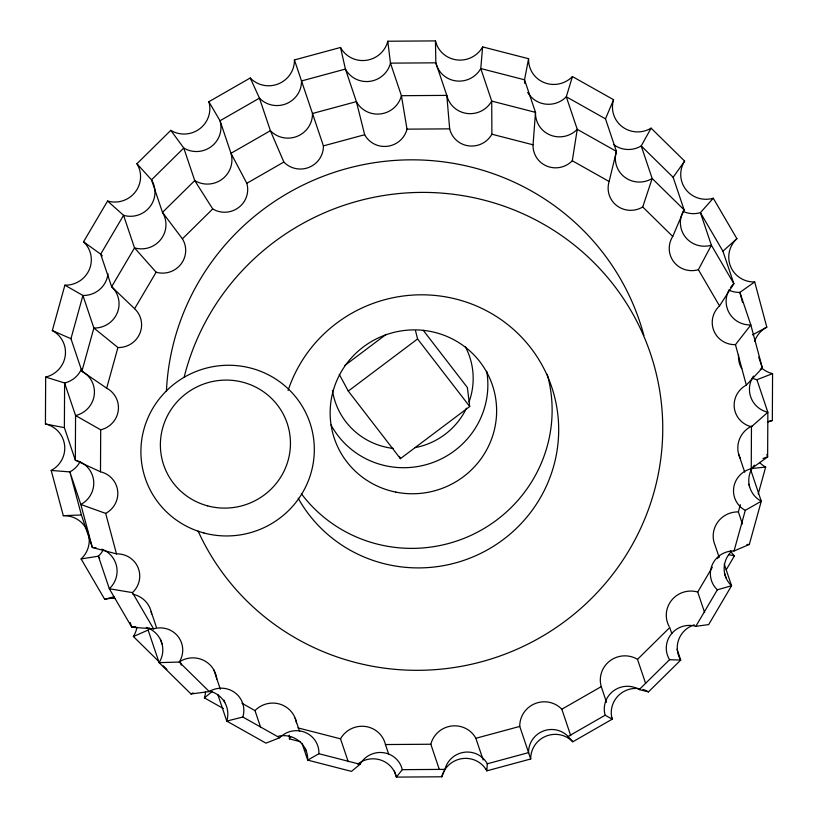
<?xml version="1.0" encoding="UTF-8"?>
<svg xmlns="http://www.w3.org/2000/svg" width="818" height="818" viewBox="0 0 818 818"><rect width="100%" height="100%" fill="white"/><g stroke="black" fill="none" stroke-linecap="round" stroke-linejoin="round"><path stroke-width="1.23" d="M114.878 598.479A25.552 25.051 -18.6 0 0 104.735 599.389L81.115 558.939A25.552 25.051 -18.6 0 0 63.303 515.667L51.197 470.442A25.552 25.051 -18.6 0 0 45.43 423.969L45.665 377.067A25.552 25.051 -18.6 0 0 52.332 330.564L64.888 285.175A25.552 25.051 -18.6 0 0 83.538 241.811L107.567 201.034A25.552 25.051 -18.6 0 0 136.923 163.764L170.788 130.359A25.552 25.051 -18.6 0 0 208.856 101.718L250.247 77.986A25.552 25.051 -18.6 0 0 294.429 59.929L340.523 47.475A25.552 25.051 -18.6 0 0 387.804 41.227L435.462 40.9A25.552 25.051 -18.6 0 0 482.63 46.902L528.592 58.722A25.552 25.051 -18.6 0 0 572.436 76.555L613.582 99.714A25.552 25.051 -18.6 0 0 651.097 128.16L684.625 161.095A25.552 25.051 -18.6 0 0 713.265 198.222L736.885 238.672A25.552 25.051 -18.6 0 0 754.697 281.944L766.803 327.159A25.552 25.051 -18.6 0 0 754.605 341.362M116.493 553.878L105.665 513.397A22.873 22.423 -18.6 0 0 100.491 471.792L100.706 429.808A22.873 22.423 -18.6 0 0 106.677 388.172L117.925 347.538A22.873 22.423 -18.6 0 0 134.612 308.713L156.126 272.21A22.873 22.423 -18.6 0 0 182.414 238.836L212.731 208.938A22.873 22.423 -18.6 0 0 246.811 183.304L283.856 162.046A22.873 22.423 -18.6 0 0 323.417 145.89L364.675 134.735A22.873 22.423 -18.6 0 0 407.006 129.152L449.665 128.855A22.873 22.423 -18.6 0 0 491.894 134.224L533.05 144.806A22.873 22.423 -18.6 0 0 572.293 160.768L609.134 181.504A22.873 22.423 -18.6 0 0 642.723 206.974L672.733 236.453A22.873 22.423 -18.6 0 0 698.378 269.695L719.523 305.901A22.873 22.423 -18.6 0 0 735.464 344.644L746.302 385.125A22.873 22.423 -18.6 0 0 751.466 426.73L751.251 468.714A22.873 22.423 -18.6 0 0 745.29 510.35L734.043 550.984A22.873 22.423 -18.6 0 0 717.345 589.798L695.832 626.312A22.873 22.423 -18.6 0 0 669.553 659.686L639.236 689.584A22.873 22.423 -18.6 0 0 605.156 715.218L568.101 736.466A22.873 22.423 -18.6 0 0 528.551 752.632L487.293 763.787A22.873 22.423 -18.6 0 0 444.951 769.37L402.292 769.666A22.873 22.423 -18.6 0 0 360.063 764.298L318.918 753.715A22.873 22.423 -18.6 0 0 279.664 737.754L242.834 717.018A22.873 22.423 -18.6 0 0 209.244 691.547L179.234 662.069A22.873 22.423 -18.6 0 0 153.59 628.827L132.444 592.621A22.873 22.423 -18.6 0 0 116.493 553.878L92.362 547.528L80.829 504.471A24.335 23.855 -18.6 0 0 75.338 460.207L64.377 427.661L64.612 382.988A24.335 23.855 -18.6 0 0 81.636 368.621M767.489 422.2A25.552 25.051 -18.6 0 1 772.335 420.534L772.57 373.632A25.552 25.051 -18.6 0 1 761.446 367.855M487.293 763.787L486.822 770.842A24.335 23.855 -18.6 0 0 441.781 776.783L396.403 777.1A24.335 23.855 -18.6 0 0 357.773 764.053M533.05 144.806L535.504 112.352L524.543 79.796L528.592 58.722M482.63 46.902L480.769 68.538L491.72 101.095L491.894 134.224M572.293 160.768L577.252 129.336L566.291 96.78L572.436 76.555M609.134 181.504L616.435 151.391L605.484 118.845L613.582 99.714M100.491 471.792L75.338 460.207L75.563 415.544A24.335 23.855 -18.6 0 0 81.912 371.249L70.951 338.703L82.925 295.472A24.335 23.855 -18.6 0 0 107.976 273.672M719.175 557.457L715.116 545.401A24.335 23.855 -18.6 0 1 738.368 511.904L740.362 504.696M758.204 494.031L765.668 467.037A25.552 25.051 -18.6 0 1 759.585 462.497M734.043 550.984L749.319 544.451L761.282 501.229A24.335 23.855 -18.6 0 1 754.36 465.135M642.723 206.974L652.171 178.488L641.22 145.931L651.097 128.16M672.733 236.453L684.104 209.848L673.142 177.302L641.22 145.931A24.335 23.855 -18.6 0 1 613.735 144.602M441.781 776.783L444.951 769.37M698.378 269.695L711.374 245.206L700.423 212.649L713.265 198.222M669.165 626.516A24.335 23.855 -18.6 0 1 697.723 592.038L712.345 567.222M717.427 558.592L719.339 555.361M726.241 569.747L734.462 555.79A25.552 25.051 -18.6 0 1 730.454 550.933M719.523 305.901L733.869 283.734L722.918 251.177L700.423 212.649A24.335 23.855 -18.6 0 1 683.715 211.657M300.288 741.691L289.408 738.889L290.738 736.834M673.142 177.302L684.625 161.095M735.464 344.644L750.842 324.95L739.881 292.394A24.335 23.855 -18.6 0 1 730.351 290.768M402.292 769.666L396.403 777.1L394.368 771.067M746.302 385.125L762.366 368.008L750.842 324.95A24.335 23.855 -18.6 0 1 729.329 289.429M297.956 727.887L340.523 738.828A24.335 23.855 -18.6 0 1 385.442 744.544L430.83 744.237A24.335 23.855 -18.6 0 1 475.861 738.286L519.757 726.425A24.335 23.855 -18.6 0 1 561.833 709.226L601.25 686.619A24.335 23.855 -18.6 0 1 637.508 659.349L669.758 627.539L671.793 633.572M639.236 689.584L648.459 691.895L680.719 660.095A24.335 23.855 -18.6 0 1 694.257 624.809M722.918 251.177L736.885 238.672M751.466 426.73L767.857 412.272L756.906 379.716A24.335 23.855 -18.6 0 1 752.325 378.151M360.063 764.298L351.474 771.384L307.701 760.126A24.335 23.855 -18.6 0 0 278.59 736.169M223.324 708.531L204.418 697.887L212.005 691.65M344.572 365.656L386.219 334.327M423.223 330.288L467.385 387.538L469.716 406.526L400.421 458.653L348.284 391.086L417.579 338.949L415.493 330.646M751.251 468.714L767.632 456.935L767.857 412.272A24.335 23.855 -18.6 0 1 753.45 376.086M754.697 281.944L739.881 292.394L742.519 302.241M486.004 768.429L486.822 770.842L530.718 758.981A24.335 23.855 -18.6 0 1 572.794 741.783L612.212 719.175A24.335 23.855 -18.6 0 1 639.39 688.654M318.918 753.715L307.701 760.126L302.016 743.245M745.29 510.35L761.282 501.229L750.74 469.88M752.509 334.869L766.803 327.159M158.743 661.435L133.375 636.516L148.14 630.075A24.335 23.855 -18.6 0 0 149.326 627.989M279.664 737.754L265.952 743.143L226.76 721.087A24.335 23.855 -18.6 0 0 209.837 691.169M756.906 379.716L772.57 373.632M104.735 599.389L113.947 596.721M717.345 589.798L731.558 585.749A24.335 23.855 -18.6 0 1 731.578 551.342M242.834 717.018L226.76 721.087L217.833 694.564M767.519 421.72L772.335 420.534M81.115 558.939L98.364 556.189A24.335 23.855 -18.6 0 0 102.915 550.504M695.832 626.312L708.674 624.594L731.558 585.749L724.257 564.052M146.238 627.406A24.335 23.855 -18.6 0 1 159.101 662.631L191.023 693.991L209.244 691.547M751.507 468.55L765.668 467.037M63.303 515.667L81.401 514.982L92.362 547.528M179.234 662.069L159.101 662.631L148.14 630.075M669.553 659.686L680.719 660.095L677.059 649.236M153.59 628.827L131.821 627.273L109.326 588.745L98.364 556.189L99.653 558.397M51.197 470.442L69.878 471.914A24.335 23.855 -18.6 0 0 80.041 461.73M132.444 592.621L109.326 588.745A24.335 23.855 -18.6 0 0 101.892 549.154M728.685 554.716L734.462 555.79M45.43 423.969L64.377 427.661M45.665 377.067L64.612 382.988L75.563 415.544L100.706 429.808M105.665 513.397L80.829 504.471L69.878 471.914L81.401 514.982M52.332 330.564L70.951 338.703M605.156 715.218L612.212 719.175L611.394 716.762M605.484 118.845L566.291 96.78A24.335 23.855 -18.6 0 1 527.682 92.414M241.934 703.235L254.991 710.597A24.335 23.855 -18.6 0 1 296.433 722.795M64.888 285.175L82.925 295.472L93.876 328.028L117.925 347.538M106.677 388.172L81.912 371.249L93.876 328.028A24.335 23.855 -18.6 0 0 111.637 286.729L134.52 247.885A24.335 23.855 -18.6 0 0 162.485 212.383L194.735 180.584A24.335 23.855 -18.6 0 0 230.983 153.303L270.4 130.696A24.335 23.855 -18.6 0 0 312.486 113.498L356.382 101.636A24.335 23.855 -18.6 0 0 401.413 95.696L446.802 95.379A24.335 23.855 -18.6 0 0 491.72 101.095L535.504 112.352A24.335 23.855 -18.6 0 0 577.252 129.336L616.435 151.391A24.335 23.855 -18.6 0 0 652.171 178.488L684.104 209.848A24.335 23.855 -18.6 0 0 711.374 245.206L733.869 283.734A24.335 23.855 -18.6 0 0 730.658 287.374M83.538 241.811L100.675 254.173A24.335 23.855 -18.6 0 1 102.332 255.891M107.567 201.034L123.569 215.328L134.52 247.885L156.126 272.21M134.612 308.713L111.637 286.729L100.675 254.173L123.569 215.328A24.335 23.855 -18.6 0 0 151.524 179.837L183.774 148.027A24.335 23.855 -18.6 0 0 220.032 120.747L259.449 98.14A24.335 23.855 -18.6 0 0 301.525 80.951L345.421 69.08A24.335 23.855 -18.6 0 0 390.462 63.139L435.841 62.822A24.335 23.855 -18.6 0 0 480.769 68.538L524.543 79.796A24.335 23.855 -18.6 0 0 524.686 83.375M163.273 665.883L166.903 669.441M136.923 163.764L151.524 179.837L162.485 212.383L182.414 238.836M568.101 736.466L572.794 741.783M417.579 338.949L469.716 406.526M170.788 130.359L183.774 148.027L194.735 180.584L212.731 208.938M208.856 101.718L220.032 120.747L230.983 153.303L246.811 183.304M339.265 374.358L348.284 391.086M399.399 456.464L400.421 458.653M250.247 77.986L259.449 98.14L270.4 130.696L283.856 162.046M528.551 752.632L530.718 758.981M294.429 59.929L323.417 145.89M758.715 357.159L762.366 368.008A24.335 23.855 -18.6 0 0 760.29 369.245M766.824 454.522L767.632 456.935A24.335 23.855 -18.6 0 0 763.02 458.52M738.634 454.082L744.717 472.16M748.777 484.215L749.595 486.628M738.368 511.904L742.427 523.96M724.451 573.132L726.067 577.958M697.723 592.038L704.615 612.539M637.508 659.349L645.627 683.459M601.25 686.619L606.527 702.294M561.833 709.226L570.76 735.75M519.757 726.425L528.684 752.949M475.861 738.286L483.172 759.994M430.83 744.237L439.348 769.554M385.442 744.544L388.693 754.196M340.523 738.828L348.233 761.742M295.155 718.184L299.623 731.445M305.298 748.327L306.116 750.74M254.991 710.597L260.676 727.468M213.846 669.962L220.339 689.247M223.989 700.096L224.797 702.509M181.289 665.054L180.072 661.435A24.335 23.855 -18.6 0 1 216.75 679.022M151.136 611.578L156.412 627.253M160.471 639.308L162.097 644.134M130.195 622.447L131.821 627.273A24.335 23.855 -18.6 0 1 135.379 626.506M364.675 134.735L356.382 101.636L345.421 69.08L340.523 47.475M407.006 129.152L401.413 95.696L390.462 63.139L387.804 41.227M449.665 128.855L446.802 95.379L435.841 62.822L435.462 40.9M93.559 547.528A24.335 23.855 -18.6 0 1 95.992 547.692M191.023 693.991A24.335 23.855 -18.6 0 1 193.15 692.846M642.928 689.441A24.335 23.855 -18.6 0 1 648.459 691.895M746.906 544.512A24.335 23.855 -18.6 0 1 749.319 544.451M132.905 594.236A24.335 23.855 -18.6 0 1 151.606 613.909M740.362 458.54A24.335 23.855 -18.6 0 1 752.059 425.974M741.732 368.642A24.335 23.855 -18.6 0 1 738.562 354.838M289.255 735.126A25.552 25.051 -18.6 0 1 289.408 738.889M205.522 691.67A25.552 25.051 -18.6 0 1 204.418 697.887M136.954 627.089A25.552 25.051 -18.6 0 1 133.375 636.516M166.422 391.525A243.283 238.478 -18.6 0 1 383.141 161.514A243.283 238.478 -18.6 0 1 643.889 335.533M184.203 377.006A243.283 238.478 -18.6 0 1 545.862 225.553A243.283 238.478 -18.6 0 1 580.402 608.796A243.283 238.478 -18.6 0 1 198.089 531.035M288.089 390.472A139.019 136.279 -18.6 0 1 494.553 315.349A139.019 136.279 -18.6 0 1 514.675 530.003A139.019 136.279 -18.6 0 1 298.192 498.244M547.242 374.327A139.019 136.279 -18.6 0 1 473.54 534.154A139.019 136.279 -18.6 0 1 301.341 493.683M486.71 371.229A83.405 81.769 -18.6 0 1 431.321 463.06A83.405 81.769 -18.6 0 1 331.034 424.961M465.33 346.648A70.9 69.499 -18.6 0 1 469.072 401.873M466.424 408.223A70.9 69.499 -18.6 0 1 415.166 447.62M393.264 448.428A70.9 69.499 -18.6 0 1 332.445 390.401M203.938 532.988A86.882 85.174 -18.6 0 0 311.689 428.744A86.882 85.174 -18.6 0 0 167.209 390.094A86.882 85.174 -18.6 0 0 203.938 532.988M207.66 505.882A65.164 63.876 -18.6 0 0 288.478 427.702A65.164 63.876 -18.6 0 0 180.113 398.714A65.164 63.876 -18.6 0 0 207.66 505.882M395.892 492.129A83.405 81.769 -18.6 0 0 492.61 385.738A83.405 81.769 -18.6 0 0 351.638 357.599A83.405 81.769 -18.6 0 0 395.892 492.129"/></g></svg>
